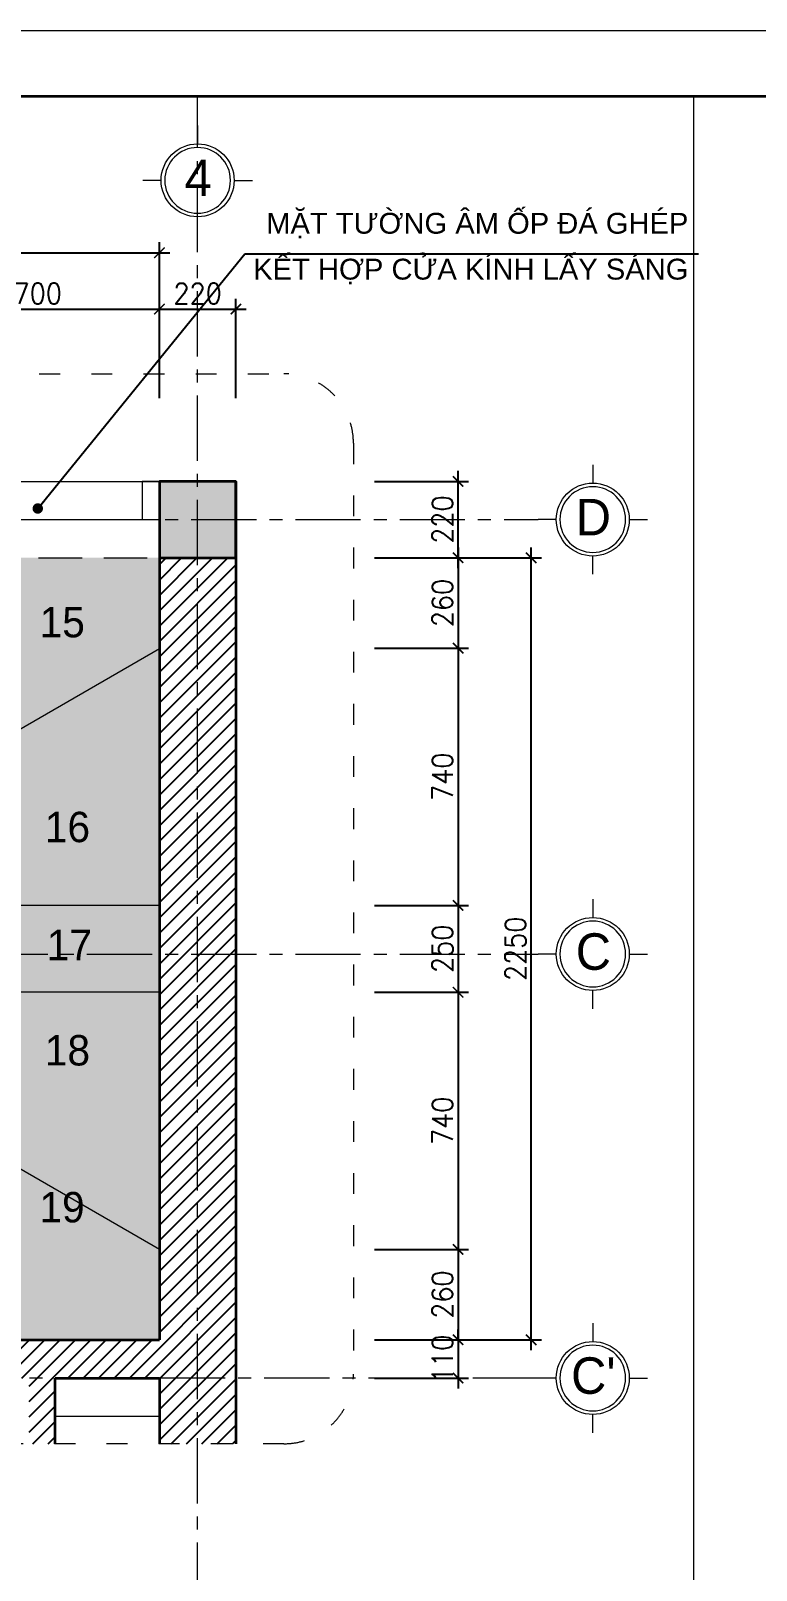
# Model space of a CAD drawing. Header units: millimetres. Extents: x -529782 to -142003, y -492574 to -273331.
# Drawn here: x -200569 to -198483, y -448753 to -444323 of the extents above; entities that cross this region are included whole.
import ezdxf
from ezdxf.enums import TextEntityAlignment as Align

# ---------------------------------------------------------------- set-up
doc = ezdxf.new("R2010")
doc.units = ezdxf.units.MM
doc.header["$LTSCALE"] = 500
doc.header["$MEASUREMENT"] = 0
doc.header["$PDMODE"] = 3
for name, pattern in [('ACAD_ISO03W100', [30, 12, -18]), ('CENTER', [2, 1.25, -0.25, 0.25, -0.25]), ('HIDDEN', [0.375, 0.25, -0.125])]:
    doc.linetypes.add(name, pattern=pattern)
doc.layers.get('0').update_dxf_attribs({"linetype": 'CONTINUOUS', "lineweight": 13})
doc.layers.get('Defpoints').update_dxf_attribs({"color": 255, "linetype": 'CONTINUOUS', "lineweight": 13})
for name, color, linetype, lineweight in [('1.cat 30', 30, 'CONTINUOUS', 35), ('1.cot', 2, 'CONTINUOUS', 35), ('2.thay 145', 145, 'CONTINUOUS', 18), ('3.manh 08', 8, 'CONTINUOUS', 9), ('6.khuat 75', 75, 'HIDDEN', 18), ('7.tim 67', 67, 'CENTER', 9), ('9.text \xad white', 7, 'CONTINUOUS', 15), ('CA.dim 08', 251, 'CONTINUOUS', 13), ('CA.thay 145', 145, 'CONTINUOUS', 18), ('noithat', 15, 'CONTINUOUS', 9)]:
    doc.layers.add(name, color=color, linetype=linetype, lineweight=lineweight)
doc.layers.add('HACH', color=250, linetype='CONTINUOUS')
doc.layers.add('THAY', color=7, linetype='CONTINUOUS')
doc.styles.add('CA.JSC1', font='')
doc.styles.add('hdgroup', font='')
doc.styles.get("Standard").update_dxf_attribs({"font": 'txt.shx', "width": 0.9})
doc.styles.add('VnAvantH', font='')
doc.styles.get('CA.JSC1').set_extended_font_data('.VnAvantH')
doc.styles.get('hdgroup').set_extended_font_data('.VnAvantH')
doc.styles.get('VnAvantH').set_extended_font_data('.VnAvantH')
doc.dimstyles.new('CA 30', dxfattribs={"dimscale": 0, "dimtxt": 60, "dimasz": 30, "dimexe": 30, "dimexo": 0, "dimgap": 15, "dimtad": 1, "dimdec": 0, "dimzin": 0, "dimdsep": 46, "dimtxsty": 'Standard', "dimblk": 'ARCHTICK', "dimcen": 0.09, "dimdle": 30, "dimclrd": 256, "dimclre": 256, "dimclrt": 7, "dimadec": 0, "dimazin": 0, "dimtfac": 1, "dimtdec": 0, "dimtix": 1, "dimtmove": 2, "dimatfit": 3, "dimldrblk": 'DOT', "dimfxl": 1, "dimtolj": 1, "dimtzin": 0, "dimarcsym": 0})

# ---------------------------------------------------------------- blocks, each defined once
blk = doc.blocks.new('A$C1A9D127A')
at = {"layer": 'noithat', "color": 135, "linetype": 'Continuous'}
for p, q in [((49.99985728343017, 109.9998206971213), (-0.0001427165698260069, 109.9998206971213)), ((-0.0001427165698260069, 109.9998206971213), (-0.0001427165698260069, -0.000179302878677845)), ((49.99985728343017, -0.000179302878677845), (49.99985728343017, 109.9998206971213)), ((-0.0001427165698260069, -0.000179302878677845), (49.99985728343017, -0.000179302878677845))]:
    blk.add_line(p, q, dxfattribs=at)
blk = doc.blocks.new('khung co loan')
at = {"layer": '1.cat 30'}
blk.add_lwpolyline([(1158.281703106128, -14553.47590842255), (1158.281703106128, -303.4759079545038), (20658.28170374641, -303.4759079545038), (20658.28170374641, -14553.47590842255)], close=True, dxfattribs=at)
at = {"layer": '3.manh 08'}
blk.add_lwpolyline([(0, -14850.00000048772), (21000.00000000023, -14850.00000048772), (21000.00000000023, -4.877219907939434e-07), (0, -4.877219907939434e-07)], close=True, dxfattribs=at)
blk = doc.blocks.new('A$C41BA5761')
at = {"layer": '2.thay 145'}
blk.add_lwpolyline([(839.9994073519047, 524.9998310285737, -3898660.642287513), (839.9994073521084, 525.0001542164828, 1.154242490888426e-06), (839.9994073524431, 524.9999926225864, 1.154242490888426e-06)], format="xyb", dxfattribs=at)
at = {"layer": '3.manh 08'}
for p, q in [((524.9994049160159, 1050.000159478077), (524.9994049160159, 875.0001713204256)), ((174.9994048396911, 525.0001523148676), (-0.000583361616008915, 525.0001523148676)), ((874.9994049923262, 525.0001523148676), (1049.999393193633, 525.0001523148676)), ((524.9994049160159, 0.0001831847475841641), (524.9994049160159, 175.000171342399))]:
    blk.add_line(p, q, dxfattribs=at)
blk.add_arc((524.9994049160159, 525.0001713313977), 349.9999999890093, 359.9999968883953, 359.9999381014106, dxfattribs=at)
blk = doc.blocks.new('_ArchTick')
at = {"color": 1, "linetype": 'ByBlock', "const_width": 0.150000081}
blk.add_lwpolyline([(-0.5000002699998731, -0.5000002699998731), (0.5000002699998731, 0.5000002699998731)], dxfattribs=at)
blk = doc.blocks.new('*D919')
at = {"layer": 'CA.dim 08', "lineweight": -2, "transparency": 16777216}
for p, q in [((-200899.1004801074, -445379.8134171648), (-200899.1004801074, -445093.9846650391)), ((-200199.4507492971, -445379.8134171648), (-200199.4507492971, -445093.9846650391)), ((-200929.1004801074, -445123.9846650391), (-200169.4507492971, -445123.9846650391))]:
    blk.add_line(p, q, dxfattribs=at)
at = {"layer": 'Defpoints', "color": 0, "transparency": 16777216}
for p in [(-200199.4507492971, -445123.9846650391), (-200899.1004801074, -445379.8134171648), (-200199.4507492971, -445379.8134171648)]:
    blk.add_point(p, dxfattribs=at)
at = {"layer": 'CA.dim 08', "lineweight": -2, "transparency": 16777216, "xscale": 30, "yscale": 30, "zscale": 30, "rotation": 180}
blk.add_blockref('_ArchTick', (-200899.1004801074, -445123.9846650391), dxfattribs=at)
at = {"layer": 'CA.dim 08', "lineweight": -2, "transparency": 16777216, "xscale": 30, "yscale": 30, "zscale": 30}
blk.add_blockref('_ArchTick', (-200199.4507492971, -445123.9846650391), dxfattribs=at)
at = {"layer": 'CA.dim 08', "color": 7, "transparency": 16777216, "insert": (-200549.2756147022, -445078.9846650391), "char_height": 60, "attachment_point": 5}
blk.add_mtext('\\A1;700', dxfattribs=at)
blk = doc.blocks.new('_DOT')
at = {"color": 1, "linetype": 'ByBlock'}
blk.add_line((-0.5, 0), (-1, 0), dxfattribs=at)
at = {"color": 1, "linetype": 'ByBlock', "const_width": 0.5}
blk.add_lwpolyline([(-0.25, 0, 1), (0.25, 0, 1)], format="xyb", close=True, dxfattribs=at)
blk = doc.blocks.new('DOT')
at = {"layer": 'THAY', "color": 0, "linetype": 'ByBlock'}
blk.add_line((-0.5, 0), (-1, 0), dxfattribs=at)
at = {"layer": 'THAY', "color": 0, "linetype": 'ByBlock', "const_width": 0.5}
blk.add_lwpolyline([(-0.25, 0, 1), (0.25, 0, 1)], format="xyb", close=True, dxfattribs=at)
blk = doc.blocks.new('*D920')
at = {"layer": 'CA.dim 08', "lineweight": -2, "transparency": 16777216}
for p, q in [((-200199.4507492971, -445379.8134171648), (-200199.4507492971, -445093.9846650391)), ((-199979.4507492971, -445379.8134171648), (-199979.4507492971, -445093.9846650391)), ((-200229.4507492971, -445123.9846650391), (-199949.4507492971, -445123.9846650391))]:
    blk.add_line(p, q, dxfattribs=at)
at = {"layer": 'Defpoints', "color": 0, "transparency": 16777216}
for p in [(-199979.4507492971, -445123.9846650391), (-200199.4507492971, -445379.8134171648), (-199979.4507492971, -445379.8134171648)]:
    blk.add_point(p, dxfattribs=at)
at = {"layer": 'CA.dim 08', "lineweight": -2, "transparency": 16777216, "xscale": 30, "yscale": 30, "zscale": 30, "rotation": 180}
blk.add_blockref('_ArchTick', (-200199.4507492971, -445123.9846650391), dxfattribs=at)
at = {"layer": 'CA.dim 08', "lineweight": -2, "transparency": 16777216, "xscale": 30, "yscale": 30, "zscale": 30}
blk.add_blockref('_ArchTick', (-199979.4507492971, -445123.9846650391), dxfattribs=at)
at = {"layer": 'CA.dim 08', "color": 7, "transparency": 16777216, "insert": (-200089.4507492971, -445078.9846650391), "char_height": 60, "attachment_point": 5}
blk.add_mtext('\\A1;220', dxfattribs=at)
blk = doc.blocks.new('*D921')
at = {"layer": 'CA.dim 08', "lineweight": -2, "transparency": 16777216}
for p, q in [((-199340.2256263648, -445809.5205247037), (-199340.2256263648, -446129.5121801411)), ((-199581.1046135529, -445839.5205247037), (-199310.2256263648, -445839.5205247037)), ((-199581.1046135529, -446099.5121801411), (-199310.2256263648, -446099.5121801411))]:
    blk.add_line(p, q, dxfattribs=at)
at = {"layer": 'Defpoints', "color": 0, "transparency": 16777216}
for p in [(-199581.1046135529, -445839.5205247037), (-199581.1046135529, -446099.5121801411), (-199340.2256263648, -446099.5121801411)]:
    blk.add_point(p, dxfattribs=at)
at = {"layer": 'CA.dim 08', "lineweight": -2, "transparency": 16777216, "xscale": 30, "yscale": 30, "zscale": 30}
for p, rotation in [((-199340.2256263648, -445839.5205247037), 90), ((-199340.2256263648, -446099.5121801411), 270)]:
    blk.add_blockref('_ArchTick', p, dxfattribs=dict(at, rotation=rotation))
at = {"layer": 'CA.dim 08', "color": 7, "transparency": 16777216, "insert": (-199385.2256263649, -445969.5163524222), "char_height": 60, "attachment_point": 5, "rotation": 90}
blk.add_mtext('\\A1;260', dxfattribs=at)
blk = doc.blocks.new('*D922')
at = {"layer": 'CA.dim 08', "lineweight": -2, "transparency": 16777216}
for p, q in [((-199340.2256263648, -446069.5121801411), (-199340.2256263648, -446869.5205247037)), ((-199581.1046135529, -446099.5121801411), (-199310.2256263648, -446099.5121801411)), ((-199581.1046135529, -446839.5205247037), (-199310.2256263648, -446839.5205247037))]:
    blk.add_line(p, q, dxfattribs=at)
at = {"layer": 'Defpoints', "color": 0, "transparency": 16777216}
for p in [(-199581.1046135529, -446099.5121801411), (-199581.1046135529, -446839.5205247037), (-199340.2256263648, -446839.5205247037)]:
    blk.add_point(p, dxfattribs=at)
at = {"layer": 'CA.dim 08', "lineweight": -2, "transparency": 16777216, "xscale": 30, "yscale": 30, "zscale": 30}
for p, rotation in [((-199340.2256263648, -446099.5121801411), 90), ((-199340.2256263648, -446839.5205247037), 270)]:
    blk.add_blockref('_ArchTick', p, dxfattribs=dict(at, rotation=rotation))
at = {"layer": 'CA.dim 08', "color": 7, "transparency": 16777216, "insert": (-199385.2256263648, -446469.5163524222), "char_height": 60, "attachment_point": 5, "rotation": 90}
blk.add_mtext('\\A1;740', dxfattribs=at)
blk = doc.blocks.new('*D923')
at = {"layer": 'CA.dim 08', "lineweight": -2, "transparency": 16777216}
for p, q in [((-199340.2256263648, -446809.5205247037), (-199340.2256263648, -447119.5205247037)), ((-199581.1046135529, -446839.5205247037), (-199310.2256263648, -446839.5205247037)), ((-199581.1046135529, -447089.5205247037), (-199310.2256263648, -447089.5205247037))]:
    blk.add_line(p, q, dxfattribs=at)
at = {"layer": 'Defpoints', "color": 0, "transparency": 16777216}
for p in [(-199581.1046135529, -446839.5205247037), (-199581.1046135529, -447089.5205247037), (-199340.2256263648, -447089.5205247037)]:
    blk.add_point(p, dxfattribs=at)
at = {"layer": 'CA.dim 08', "lineweight": -2, "transparency": 16777216, "xscale": 30, "yscale": 30, "zscale": 30}
for p, rotation in [((-199340.2256263648, -446839.5205247037), 90), ((-199340.2256263648, -447089.5205247037), 270)]:
    blk.add_blockref('_ArchTick', p, dxfattribs=dict(at, rotation=rotation))
at = {"layer": 'CA.dim 08', "color": 7, "transparency": 16777216, "insert": (-199385.2256263648, -446964.5205247035), "char_height": 60, "attachment_point": 5, "rotation": 90}
blk.add_mtext('\\A1;250', dxfattribs=at)
blk = doc.blocks.new('*D924')
at = {"layer": 'CA.dim 08', "lineweight": -2, "transparency": 16777216}
for p, q in [((-199581.1046135529, -447089.5205247037), (-199310.2256263647, -447089.5205247037)), ((-199340.2256263647, -447059.5205247037), (-199340.2256263647, -447859.5288692664)), ((-199581.1046135529, -447829.5288692664), (-199310.2256263647, -447829.5288692664))]:
    blk.add_line(p, q, dxfattribs=at)
at = {"layer": 'Defpoints', "color": 0, "transparency": 16777216}
for p in [(-199581.1046135529, -447089.5205247037), (-199581.1046135529, -447829.5288692664), (-199340.2256263647, -447829.5288692664)]:
    blk.add_point(p, dxfattribs=at)
at = {"layer": 'CA.dim 08', "lineweight": -2, "transparency": 16777216, "xscale": 30, "yscale": 30, "zscale": 30}
for p, rotation in [((-199340.2256263647, -447089.5205247037), 90), ((-199340.2256263647, -447829.5288692664), 270)]:
    blk.add_blockref('_ArchTick', p, dxfattribs=dict(at, rotation=rotation))
at = {"layer": 'CA.dim 08', "color": 7, "transparency": 16777216, "insert": (-199385.2256263648, -447459.5246969849), "char_height": 60, "attachment_point": 5, "rotation": 90}
blk.add_mtext('\\A1;740', dxfattribs=at)
blk = doc.blocks.new('*D925')
at = {"layer": 'CA.dim 08', "lineweight": -2, "transparency": 16777216}
for p, q in [((-199340.2256263647, -447799.5288692664), (-199340.2256263647, -448119.5205247037)), ((-199581.1046135529, -447829.5288692664), (-199310.2256263647, -447829.5288692664)), ((-199581.1046135529, -448089.5205247037), (-199310.2256263647, -448089.5205247037))]:
    blk.add_line(p, q, dxfattribs=at)
at = {"layer": 'Defpoints', "color": 0, "transparency": 16777216}
for p in [(-199581.1046135529, -447829.5288692664), (-199581.1046135529, -448089.5205247037), (-199340.2256263647, -448089.5205247037)]:
    blk.add_point(p, dxfattribs=at)
at = {"layer": 'CA.dim 08', "lineweight": -2, "transparency": 16777216, "xscale": 30, "yscale": 30, "zscale": 30}
for p, rotation in [((-199340.2256263647, -447829.5288692664), 90), ((-199340.2256263647, -448089.5205247037), 270)]:
    blk.add_blockref('_ArchTick', p, dxfattribs=dict(at, rotation=rotation))
at = {"layer": 'CA.dim 08', "color": 7, "transparency": 16777216, "insert": (-199385.2256263648, -447959.5246969849), "char_height": 60, "attachment_point": 5, "rotation": 90}
blk.add_mtext('\\A1;260', dxfattribs=at)
blk = doc.blocks.new('*D926')
at = {"layer": 'CA.dim 08', "lineweight": -2, "transparency": 16777216}
for p, q in [((-199340.2256263647, -448089.5205247037), (-199340.2256263647, -448059.5205247037)), ((-199581.1046135529, -448089.5205247037), (-199310.2256263647, -448089.5205247037)), ((-199340.2256263647, -448089.5205247037), (-199340.2256263647, -448199.5205247037)), ((-199581.1046135529, -448199.5205247037), (-199310.2256263647, -448199.5205247037)), ((-199340.2256263647, -448199.5205247037), (-199340.2256263647, -448229.5205247037))]:
    blk.add_line(p, q, dxfattribs=at)
at = {"layer": 'Defpoints', "color": 0, "transparency": 16777216}
for p in [(-199581.1046135529, -448089.5205247037), (-199581.1046135529, -448199.5205247037), (-199340.2256263647, -448199.5205247037)]:
    blk.add_point(p, dxfattribs=at)
at = {"layer": 'CA.dim 08', "lineweight": -2, "transparency": 16777216, "xscale": 30, "yscale": 30, "zscale": 30}
for p, rotation in [((-199340.2256263647, -448089.5205247037), 270), ((-199340.2256263647, -448199.5205247037), 90)]:
    blk.add_blockref('_ArchTick', p, dxfattribs=dict(at, rotation=rotation))
at = {"layer": 'CA.dim 08', "color": 7, "transparency": 16777216, "insert": (-199385.2256263648, -448144.5205247035), "char_height": 60, "attachment_point": 5, "rotation": 90}
blk.add_mtext('\\A1;110', dxfattribs=at)
blk = doc.blocks.new('*D927')
at = {"layer": 'CA.dim 08', "lineweight": -2, "transparency": 16777216}
for p, q in [((-199340.2256263648, -445869.5205247037), (-199340.2256263648, -445589.5205247037)), ((-199581.1046135529, -445619.5205247037), (-199310.2256263648, -445619.5205247037)), ((-199581.1046135529, -445839.5205247037), (-199310.2256263648, -445839.5205247037))]:
    blk.add_line(p, q, dxfattribs=at)
at = {"layer": 'Defpoints', "color": 0, "transparency": 16777216}
for p in [(-199581.1046135529, -445619.5205247037), (-199340.2256263648, -445619.5205247037), (-199581.1046135529, -445839.5205247037)]:
    blk.add_point(p, dxfattribs=at)
at = {"layer": 'CA.dim 08', "lineweight": -2, "transparency": 16777216, "xscale": 30, "yscale": 30, "zscale": 30}
for p, rotation in [((-199340.2256263648, -445619.5205247037), 90), ((-199340.2256263648, -445839.5205247037), 270)]:
    blk.add_blockref('_ArchTick', p, dxfattribs=dict(at, rotation=rotation))
at = {"layer": 'CA.dim 08', "color": 7, "transparency": 16777216, "insert": (-199385.2256263649, -445729.5205247035), "char_height": 60, "attachment_point": 5, "rotation": 90}
blk.add_mtext('\\A1;220', dxfattribs=at)
blk = doc.blocks.new('*D928')
at = {"layer": 'CA.dim 08', "lineweight": -2, "transparency": 16777216}
for p, q in [((-199130.0909079221, -448119.5205247037), (-199130.0909079221, -445809.5205247037)), ((-199581.1046135529, -445839.5205247037), (-199100.0909079221, -445839.5205247037)), ((-199581.1046135529, -448089.5205247037), (-199100.0909079221, -448089.5205247037))]:
    blk.add_line(p, q, dxfattribs=at)
at = {"layer": 'Defpoints', "color": 0, "transparency": 16777216}
for p in [(-199581.1046135529, -445839.5205247037), (-199130.0909079221, -445839.5205247037), (-199581.1046135529, -448089.5205247037)]:
    blk.add_point(p, dxfattribs=at)
at = {"layer": 'CA.dim 08', "lineweight": -2, "transparency": 16777216, "xscale": 30, "yscale": 30, "zscale": 30}
for p, rotation in [((-199130.0909079221, -445839.5205247037), 90), ((-199130.0909079221, -448089.5205247037), 270)]:
    blk.add_blockref('_ArchTick', p, dxfattribs=dict(at, rotation=rotation))
at = {"layer": 'CA.dim 08', "color": 7, "transparency": 16777216, "insert": (-199175.0909079221, -446964.5205247035), "char_height": 60, "attachment_point": 5, "rotation": 90}
blk.add_mtext('\\A1;2250', dxfattribs=at)
blk = doc.blocks.new('*D952')
at = {"layer": 'CA.dim 08', "lineweight": -2, "transparency": 16777216}
for p, q in [((-201509.450749298, -444961.8305251906), (-200169.4507492971, -444961.8305251906)), ((-201479.450749298, -445379.8134171648), (-201479.450749298, -444931.8305251906)), ((-200199.4507492971, -445379.8134171648), (-200199.4507492971, -444931.8305251906))]:
    blk.add_line(p, q, dxfattribs=at)
at = {"layer": 'Defpoints', "color": 0, "transparency": 16777216}
for p in [(-200199.4507492971, -444961.8305251906), (-201479.450749298, -445379.8134171648), (-200199.4507492971, -445379.8134171648)]:
    blk.add_point(p, dxfattribs=at)
at = {"layer": 'CA.dim 08', "lineweight": -2, "transparency": 16777216, "xscale": 30, "yscale": 30, "zscale": 30, "rotation": 180}
blk.add_blockref('_ArchTick', (-201479.450749298, -444961.8305251906), dxfattribs=at)
at = {"layer": 'CA.dim 08', "lineweight": -2, "transparency": 16777216, "xscale": 30, "yscale": 30, "zscale": 30}
blk.add_blockref('_ArchTick', (-200199.4507492971, -444961.8305251906), dxfattribs=at)
at = {"layer": 'CA.dim 08', "color": 7, "transparency": 16777216, "insert": (-200839.4507492976, -444916.8305251906), "char_height": 60, "attachment_point": 5}
blk.add_mtext('\\A1;1280', dxfattribs=at)

msp = doc.modelspace()

# ---------------------------------------------------------------- hatches: boundary and pattern name
at = {"layer": '1.cot'}
msp.add_hatch(color=256, dxfattribs=at).paths.add_polyline_path([(-199979.4507492971, -445619.5205247034), (-200199.4507492971, -445619.5205247034), (-200199.4507492971, -445839.5205247034), (-199979.4507492971, -445839.5205247034)])
at = {"layer": 'HACH'}
h = msp.add_hatch(dxfattribs=at)
h.set_pattern_fill('ANSI31', color=256, scale=250, style=0)
h.set_pattern_definition([(45, (-57467.29690804658, -64345.98867341044), (-22.09708691207961, 22.09708691207961), [])])
h.paths.add_polyline_path([(-205695.032841797, -446869.5205247034), (-205695.032841797, -447089.5205247034), (-205589.4507492972, -447089.5205247035), (-205589.4507492971, -446979.5205247037), (-205439.4507492971, -446979.5205247037), (-205439.4507492972, -447089.5205247035), (-205299.4507492971, -447089.5205247035), (-205299.4507492971, -446869.5205247035)])
h.paths.add_polyline_path([(-205079.4507492971, -445839.5205247034), (-205299.4507492971, -445839.5205247034), (-205299.4507492971, -446869.5205247035), (-205079.4507492971, -446869.5205247035)])
h.paths.add_polyline_path([(-203979.4507492971, -445619.5205247034), (-203979.4507492971, -445839.5205247034), (-203179.450749297, -445839.5205247037), (-203179.450749297, -445619.5205247034)])
h.paths.add_polyline_path([(-201109.450749297, -445839.5205247034), (-201109.450749297, -445619.5205247034), (-202279.450749297, -445619.5205247034), (-202279.450749297, -445839.5205247034)])
h.paths.add_polyline_path([(-199979.4507492971, -445839.5205247034), (-200199.4507492971, -445839.5205247034), (-200199.4507492971, -448089.5205247034), (-201479.4507492987, -448089.5205247034), (-201479.4507492987, -448199.5205247035), (-200574.4507492971, -448199.5205247034), (-200574.4507492971, -448388.6810032859), (-200499.4507492971, -448388.6810032859), (-200499.4507492971, -448199.5205247034), (-200199.4507492971, -448199.5205247034), (-200199.4507492971, -448388.6810032859), (-199979.4507492971, -448388.6810032859)])
h = msp.add_hatch(dxfattribs=at)
h.set_pattern_fill('DOTS', color=256, scale=300, style=0)
h.set_pattern_definition([(0, (-57467.29690804658, -64345.98867341044), (9.375, 18.75), [0, -18.75])])
h.paths.add_polyline_path([(-204079.4507492972, -446889.5205247037, -0.1316524975877413), (-204066.0532896756, -446839.5205247034), (-205079.4507492971, -446839.5205247034), (-205079.4507492971, -447089.5205247035), (-204589.4507492972, -447089.5205247034, -1), (-204529.4507492972, -447089.5205247034), (-203929.4507492969, -447089.5205247034, 0.4142135623730951), (-203729.4507492969, -446889.5205247034), (-203729.4507492969, -446839.5205247037), (-203892.8482089188, -446839.5205247035, -0.1316524975875734), (-203879.4507492972, -446889.5205247037, -1)])
h.paths.add_polyline_path([(-204999.4507492972, -445839.5205247034), (-205079.4507492971, -445839.5205247034), (-205079.4507492971, -446839.5205247034), (-204066.0532896756, -446839.5205247034, -0.1554830658277287), (-204021.1565132678, -446798.6325208107)])
h.paths.add_polyline_path([(-203979.4507492971, -445839.5205247035), (-204999.4507492971, -445839.5205247034), (-204021.1565132678, -446798.6325208107, -0.1079680106418736), (-203979.4507492971, -446789.5205247037)])
h.paths.add_polyline_path([(-203729.450749297, -445839.5205247035), (-203979.4507492971, -445839.5205247034), (-203979.4507492972, -446789.5205247034), (-203729.4507492969, -446789.5205247034)])
h.paths.add_polyline_path([(-203479.450749297, -445839.5205247034), (-203729.450749297, -445839.5205247034), (-203729.4507492969, -446789.5205247034), (-203479.450749297, -446789.5205247034)])
h.paths.add_polyline_path([(-203229.450749297, -445839.5205247037), (-203479.450749297, -445839.5205247037), (-203479.450749297, -446789.5205247035), (-203229.450749297, -446789.5205247035)])
h.paths.add_polyline_path([(-202729.450749297, -445839.5205247035), (-202979.450749297, -445839.5205247034), (-202979.450749297, -446789.5205247034), (-202729.450749297, -446789.5205247034)])
h.paths.add_polyline_path([(-202979.450749297, -445839.5205247035), (-203179.450749297, -445839.5205247035), (-203229.450749297, -445839.5205247035), (-203229.450749297, -446789.5205247035), (-202979.450749297, -446789.5205247035)])
h.paths.add_polyline_path([(-202479.450749297, -445839.5205247035), (-202729.450749297, -445839.5205247035), (-202729.450749297, -446789.5205247035), (-202479.450749297, -446789.5205247034)])
h.paths.add_polyline_path([(-202229.450749297, -445839.5205247035), (-202279.450749297, -445839.5205247035), (-202479.450749297, -445839.5205247035), (-202479.450749297, -446789.5205247035), (-202229.450749297, -446789.5205247035)])
h.paths.add_polyline_path([(-201979.450749297, -446314.5205247035), (-201979.450749297, -445839.5205247034), (-202229.450749297, -445839.5205247035), (-202229.450749297, -446789.5205247034), (-201979.450749297, -446789.5205247034)])
h.paths.add_polyline_path([(-201729.450749297, -445839.5205247034), (-201979.450749297, -445839.5205247034), (-201979.450749297, -446314.5205247034), (-201979.450749297, -446789.5205247035), (-201729.450749297, -446789.5205247034)])
h.paths.add_polyline_path([(-201479.450749298, -445839.5205247034), (-201729.450749297, -445839.5205247034), (-201729.450749297, -446789.5205247035), (-201479.450749298, -446789.5205247034)])
h.paths.add_polyline_path([(-200902.1004801074, -445839.5205247035), (-201109.450749297, -445839.5205247037), (-201479.4507492981, -445839.5205247037), (-201479.450749298, -446789.5205247034), (-201450.5832358369, -446789.5205247034)])
h.paths.add_polyline_path([(-200199.4507492971, -446100.5121801408), (-200199.4507492971, -445839.5205247034), (-200902.1004801074, -445839.5205247035), (-201450.583235837, -446789.5205247034), (-201429.450749298, -446789.5205247035), (-201429.450749298, -446810.6530112444)])
h.paths.add_polyline_path([(-200199.4507492971, -446100.5121801408), (-201429.450749298, -446810.6530112443), (-201429.4507492979, -446839.5205247034), (-200199.4507492971, -446839.5205247035)])
h.paths.add_polyline_path([(-200199.4507492971, -446839.5205247034), (-201429.4507492979, -446839.5205247034), (-201429.4507492978, -447089.5205247035), (-200199.4507492971, -447089.5205247034)])
h.paths.add_polyline_path([(-200199.4507492971, -447089.5205247034), (-201429.4507492978, -447089.5205247035), (-201429.4507492978, -447118.3880381627), (-200199.4507492971, -447828.5288692662)])
h.paths.add_polyline_path([(-201429.4507492977, -447118.3880381626), (-201429.4507492977, -447139.5205247044), (-201450.5832358364, -447139.5205247044), (-200902.1004801074, -448089.5205247034), (-200199.4507492971, -448089.5205247035), (-200199.4507492971, -447828.5288692662)])
h.paths.add_polyline_path([(-201450.5832358364, -447139.5205247044), (-201479.4507492977, -447139.5205247044), (-201479.4507492974, -447614.5205247039), (-201402.3105365682, -447507.6906881549), (-201371.4742084104, -447507.6906881549), (-201448.6144211396, -447614.5205247039), (-201371.4742084104, -447721.3503612529), (-201402.3105365682, -447721.3503612529), (-201479.4507492974, -447614.5205247039), (-201479.450749297, -448089.5205247034), (-200902.1004801074, -448089.5205247034)])
h.paths.add_polyline_path([(-204942.4280030497, -447030.6410311579), (-204833.0385450198, -447030.6410311579), (-204833.0385450198, -446899.3910311586), (-204942.4280030497, -446899.3910311586)], flags=24)
h.paths.add_polyline_path([(-204942.7894538098, -446743.0024819181), (-204832.6770942597, -446743.0024819181), (-204832.6770942597, -446609.5837773581), (-204942.7894538098, -446609.5837773581)], flags=24)
h.paths.add_polyline_path([(-204153.6798206305, -446092.4543160223), (-204042.7867274386, -446092.4543160223), (-204042.7867274386, -445956.6934105372), (-204153.6798206305, -445956.6934105372)], flags=24)
h.paths.add_polyline_path([(-203902.9280030495, -446090.1410311579), (-203793.5385450196, -446090.1410311579), (-203793.5385450196, -445958.8910311586), (-203902.9280030495, -445958.8910311586)], flags=24)
h.paths.add_polyline_path([(-203653.3183698702, -446092.0928652624), (-203543.1481781986, -446092.0928652624), (-203543.1481781986, -445958.5006643377), (-203653.3183698702, -445958.5006643377)], flags=24)
h.paths.add_polyline_path([(-203403.3183698702, -446092.0928652624), (-203293.1481781986, -446092.0928652624), (-203293.1481781986, -445958.5006643377), (-203403.3183698702, -445958.5006643377)], flags=24)
h.paths.add_polyline_path([(-202903.6798206304, -446092.4543160223), (-202792.7867274385, -446092.4543160223), (-202792.7867274385, -445956.6934105372), (-202903.6798206304, -445956.6934105372)], flags=24)
h.paths.add_polyline_path([(-203152.9280030494, -446090.1410311579), (-203043.5385450195, -446090.1410311579), (-203043.5385450195, -445958.8910311586), (-203152.9280030494, -445958.8910311586)], flags=24)
h.paths.add_polyline_path([(-202653.2894538095, -446090.5024819181), (-202543.1770942594, -446090.5024819181), (-202543.1770942594, -445957.0837773581), (-202653.2894538095, -445957.0837773581)], flags=24)
h.paths.add_polyline_path([(-202453.6798206304, -446092.4543160223), (-202277.1472694084, -446092.4543160223), (-202277.1472694084, -445956.6934105372), (-202453.6798206304, -445956.6934105372)], flags=24)
h.paths.add_polyline_path([(-202202.9280030494, -446090.1410311579), (-202027.8990869893, -446090.1410311579), (-202027.8990869893, -445958.8910311586), (-202202.9280030494, -445958.8910311586)], flags=24)
h.paths.add_polyline_path([(-201953.2894538095, -446090.5024819181), (-201777.5376362293, -446090.5024819181), (-201777.5376362293, -445957.0837773581), (-201953.2894538095, -445957.0837773581)], flags=24)
h.paths.add_polyline_path([(-201703.6798206304, -446092.4543160223), (-201527.1472694084, -446092.4543160223), (-201527.1472694084, -445956.6934105372), (-201703.6798206304, -445956.6934105372)], flags=24)
h.paths.add_polyline_path([(-201452.9280030494, -446090.1410311579), (-201277.8990869893, -446090.1410311579), (-201277.8990869893, -445958.8910311586), (-201452.9280030494, -445958.8910311586)], flags=24)
h.paths.add_polyline_path([(-200566.3183698702, -446092.0928652624), (-200390.5087201684, -446092.0928652624), (-200390.5087201684, -445958.5006643377), (-200566.3183698702, -445958.5006643377)], flags=24)
h.paths.add_polyline_path([(-200551.3183698702, -446681.5928652624), (-200375.5087201684, -446681.5928652624), (-200375.5087201684, -446548.0006643377), (-200551.3183698702, -446548.0006643377)], flags=24)
h.paths.add_polyline_path([(-200545.4280030493, -447019.1410311579), (-200370.3990869893, -447019.1410311579), (-200370.3990869893, -446887.8910311586), (-200545.4280030493, -446887.8910311586)], flags=24)
h.paths.add_polyline_path([(-200566.7894538094, -447774.0024819181), (-200391.0376362292, -447774.0024819181), (-200391.0376362292, -447640.5837773581), (-200566.7894538094, -447640.5837773581)], flags=24)
h.paths.add_polyline_path([(-200551.6798206303, -447324.4543160223), (-200375.1472694084, -447324.4543160223), (-200375.1472694084, -447188.6934105372), (-200551.6798206303, -447188.6934105372)], flags=24)
h.paths.add_polyline_path([(-201354.1798206303, -447839.4543160223), (-201177.6472694084, -447839.4543160223), (-201177.6472694084, -447703.6934105372), (-201354.1798206303, -447703.6934105372)], flags=24)

# ---------------------------------------------------------------- linework, layer by layer
at = {"layer": '1.cat 30'}
for p, q in [((-200199.4507492971, -445619.5205247034), (-200199.4507492971, -445619.5205247034)), ((-200199.4507492971, -445619.5205247034), (-200199.4507492971, -445839.5205247034)), ((-199979.4507492971, -445619.5205247034), (-199979.4507492971, -448388.6810032858)), ((-200199.4507492971, -445839.5205247034), (-200199.4507492971, -448089.5205247035)), ((-200199.4507492971, -445839.5205247034), (-200199.4507492971, -445839.5205247034)), ((-201479.450749297, -448089.5205247034), (-200199.4507492971, -448089.5205247034)), ((-200499.4507492971, -448388.6810032858), (-200499.4507492971, -448199.5205247034)), ((-200499.4507492971, -448199.5205247034), (-200199.4507492971, -448199.5205247034)), ((-200199.4507492971, -448199.5205247035), (-200199.4507492971, -448388.6810032858))]:
    msp.add_line(p, q, dxfattribs=at)
at = {"layer": '1.cot'}
msp.add_lwpolyline([(-200199.4507492971, -445839.5205247034), (-199979.4507492971, -445839.5205247034), (-199979.4507492971, -445619.5205247034), (-200199.4507492971, -445619.5205247034)], close=True, dxfattribs=at)
at = {"layer": '2.thay 145', "color": 1, "linetype": 'ACAD_ISO03W100', "ltscale": 0.01}
msp.add_lwpolyline([(-205695.032841797, -445510.0277133905, -0.414213562373095), (-205495.032841797, -445310.0277133905), (-199841.2059725437, -445310.0277133905, -0.414213562373095), (-199641.2059725437, -445510.0277133905), (-199641.2059725437, -448188.6810032858, -0.414213562373095), (-199841.2059725437, -448388.6810032858), (-205495.032841797, -448388.6810032858, -0.414213562373095), (-205695.032841797, -448188.6810032858)], format="xyb", close=True, dxfattribs=at)
at = {"layer": '6.khuat 75'}
msp.add_line((-201109.450749297, -445839.5205247037), (-200199.4507492971, -445839.5205247034), dxfattribs=at)
at = {"layer": '7.tim 67', "ltscale": 0.3}
for p, q in [((-200089.4507492971, -453360.3197307413), (-200089.4507492971, -444511.6063065613)), ((-206708.0876438884, -445729.5205247034), (-199110.2680190684, -445729.5205247035)), ((-206708.0876438884, -446979.5205247035), (-199110.2680190684, -446979.5205247037)), ((-199110.2680190684, -448199.5205247035), (-206708.0876438884, -448199.5205247034))]:
    msp.add_line(p, q, dxfattribs=at)
at = {"layer": 'CA.dim 08'}
msp.add_line((-198663.5007256004, -444511.6063065613), (-198663.5007256004, -453360.3197307413), dxfattribs=at)
at = {"layer": 'CA.thay 145'}
for p, q in [((-201109.450749297, -445619.5205247034), (-200199.4507492971, -445619.5205247034)), ((-201109.450749297, -445729.5205247034), (-200199.4507492971, -445729.5205247034)), ((-201429.450749298, -446810.6530112444), (-200199.4507492971, -446100.5121801408)), ((-200199.450749297, -446839.5205247034), (-201429.450749298, -446839.5205247034)), ((-200199.450749297, -447089.5205247034), (-201429.4507492978, -447089.5205247035)), ((-201429.4507492978, -447118.3880381626), (-200199.450749297, -447828.5288692662))]:
    msp.add_line(p, q, dxfattribs=at)
msp.add_lwpolyline([(-200499.4507492971, -448388.6810032858), (-200499.4507492971, -448309.5205247034), (-200199.4507492971, -448309.5205247034), (-200199.4507492971, -448388.6810032858)], dxfattribs=at)

# ---------------------------------------------------------------- block references
at = {"layer": '2.thay 145'}
for name, p, xscale, yscale, zscale in [('khung co loan', (-207427.3369670071, -444323.1591949442), 0.6209623455069959, 0.6209623455069959, 0.6209623455069959), ('A$C41BA5761', (-200246.9505707658, -444911.0049937826), 0.2999999999883585, 0.2999999999883585, 0.2999999999883585), ('A$C41BA5761', (-199110.2678440599, -445887.0205703918), 0.2999999999883585, 0.2999999999883585, 0.2999999999883585), ('A$C41BA5761', (-199110.2678440599, -447137.0205703918), 0.2999999999883585, 0.2999999999883585, 0.2999999999883585), ('A$C41BA5761', (-199110.2678440599, -448357.0205703919), 0.2999999999883585, 0.2999999999883585, 0.2999999999883585)]:
    msp.add_blockref(name, p, dxfattribs=dict(at, xscale=xscale, yscale=yscale, zscale=zscale))
at = {"layer": 'noithat', "rotation": 180}
msp.add_blockref('A$C1A9D127A', (-200199.4508920137, -445619.5207040063), dxfattribs=at)

# ---------------------------------------------------------------- texts
at = {"layer": '9.text \xad white', "style": 'CA.JSC1'}
for s, p in [('4', (-200087.8005593774, -444746.4549806546)), ('d', (-198951.1178326715, -445722.4705572638)), ('c', (-198951.1178326715, -446972.4705572638)), ("c'", (-198951.1178326715, -448192.4705572639))]:
    msp.add_text(s, height=104.9999929200395, dxfattribs=at).set_placement(p, align=Align.MIDDLE)
at = {"layer": '9.text \xad white', "style": 'VnAvantH'}
for s, p in [('15', (-200544.0530030495, -446068.266031158)), ('16', (-200529.0530030495, -446657.766031158)), ('17', (-200523.5530030495, -446997.266031158)), ('18', (-200529.0530030495, -447300.266031158)), ('19', (-200544.5530030495, -447751.766031158))]:
    msp.add_text(s, height=87.49999999961852, dxfattribs=at).set_placement(p)
at = {"layer": '9.text \xad white', "char_height": 60.00000000058208, "width": 1615.648749503107, "attachment_point": 3, "style": 'hdgroup'}
for s, insert in [('{\\f.VnArialH|b0|i0|c0|p34;mÆt t\xadêng ©m èp ®¸ ghÐp}', (-198677.762118372, -444846.9665117277)), ('{\\f.VnArialH|b0|i0|c0|p34;kÕt hîp cöa kÝnh lÊy s¸ng}', (-198677.762118372, -444979.0021396592))]:
    msp.add_mtext(s, dxfattribs=dict(at, insert=insert))

# ---------------------------------------------------------------- dimensions: what is measured, and where the dimension line sits
at = {"layer": 'CA.dim 08'}
for base, p1, p2, picture, middle in [((-200199.4507492971, -444961.8305251906), (-201479.450749298, -445379.8134171648), (-200199.4507492971, -445379.8134171648), '*D952', (-200839.4507492976, -444916.8305251906)), ((-200199.4507492971, -445123.9846650391), (-200899.1004801074, -445379.8134171648), (-200199.4507492971, -445379.8134171648), '*D919', (-200549.2756147022, -445078.9846650391)), ((-199979.4507492971, -445123.9846650391), (-200199.4507492971, -445379.8134171648), (-199979.4507492971, -445379.8134171648), '*D920', (-200089.4507492971, -445078.9846650391))]:
    dim = msp.add_linear_dim(base=base, p1=p1, p2=p2, dimstyle='CA 30', override={"dimscale": 1, "dimldrblk": 'DOT', "dimfxl": 75}, dxfattribs=at)
    dim.commit()
    dim.dimension.update_dxf_attribs({"geometry": picture, "text_midpoint": middle})
for base, p1, p2, picture, middle in [((-199340.2256263648, -445619.5205247037), (-199581.1046135527, -445839.5205247034), (-199581.1046135527, -445619.5205247034), '*D927', (-199385.2256263649, -445729.5205247035)), ((-199340.2256263648, -446099.5121801411), (-199581.1046135527, -445839.5205247034), (-199581.1046135527, -446099.5121801408), '*D921', (-199385.2256263649, -445969.5163524222)), ((-199130.0909079221, -445839.5205247037), (-199581.1046135527, -448089.5205247034), (-199581.1046135527, -445839.5205247034), '*D928', (-199175.0909079221, -446964.5205247035)), ((-199340.2256263648, -446839.5205247037), (-199581.1046135527, -446099.5121801408), (-199581.1046135527, -446839.5205247034), '*D922', (-199385.2256263648, -446469.5163524222)), ((-199340.2256263648, -447089.5205247037), (-199581.1046135527, -446839.5205247034), (-199581.1046135527, -447089.5205247034), '*D923', (-199385.2256263648, -446964.5205247035)), ((-199340.2256263647, -447829.5288692664), (-199581.1046135527, -447089.5205247034), (-199581.1046135527, -447829.5288692662), '*D924', (-199385.2256263648, -447459.5246969849)), ((-199340.2256263647, -448089.5205247037), (-199581.1046135527, -447829.5288692662), (-199581.1046135527, -448089.5205247034), '*D925', (-199385.2256263648, -447959.5246969849)), ((-199340.2256263647, -448199.5205247037), (-199581.1046135527, -448089.5205247034), (-199581.1046135527, -448199.5205247034), '*D926', (-199385.2256263648, -448144.5205247035))]:
    dim = msp.add_linear_dim(base=base, p1=p1, p2=p2, angle=90, dimstyle='CA 30', override={"dimscale": 1, "dimldrblk": 'DOT', "dimfxl": 75}, dxfattribs=at)
    dim.commit()
    dim.dimension.update_dxf_attribs({"geometry": picture, "text_midpoint": middle})

# ---------------------------------------------------------------- leaders
msp.add_leader([(-200549.3229633968, -445697.710377791), (-199953.246026248, -444964.4551942423), (-198648.6519648697, -444964.4551942423)], dimstyle='CA 30', override={"dimscale": 1, "dimtad": 0, "dimldrblk": 'DOT', "dimfxl": 75}, dxfattribs=at)

doc.saveas('drawing.dxf')
